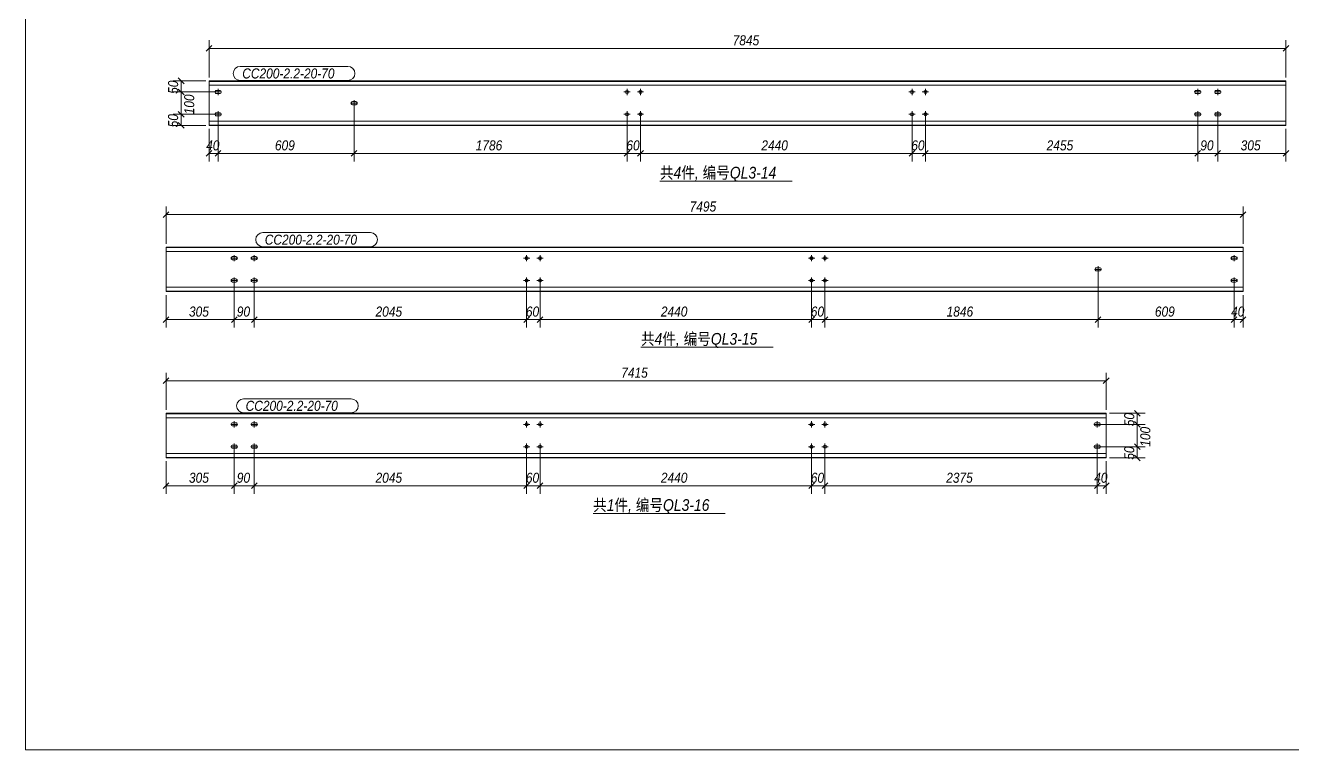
# Model space of a CAD drawing. Extents: x 857 to 4439, y -1249 to 4637.
# Drawn here: x 1458.8 to 1837, y 2701.1 to 2917.4 of the extents above; entities that cross this region are included whole.
import ezdxf

# ---------------------------------------------------------------- set-up
doc = ezdxf.new("R2010")
doc.units = 0
doc.header["$LTSCALE"] = 1000
doc.header["$MEASUREMENT"] = 0
doc.linetypes.add('XKITLINE00', pattern=[0])
doc.linetypes.add('XKITLINE02', pattern=[4, 2, -2])
for name, color, linetype, lineweight in [('Bolt', 7, 'Continuous', 0), ('DrawingSheet', 5, 'Continuous', 0), ('OtherObjectType', 1, 'Continuous', 0), ('Part', 2, 'Continuous', 0), ('PartMark', 3, 'Continuous', 0), ('Z-DIMENSIONS', 1, 'Continuous', 0)]:
    doc.layers.add(name, color=color, linetype=linetype, lineweight=lineweight)
doc.styles.add('Arial Italic', font='ariali.ttf')

# ---------------------------------------------------------------- blocks, each defined once
blk = doc.blocks.new('墙面檩条3B')
at = {"layer": 'Bolt', "color": 3, "linetype": 'XKITLINE00', "lineweight": 0}
for p, q in [((61.62, 201.55), (61.58, 201.37)), ((61.58, 201.37), (61.58, 201.37)), ((61.58, 201.37), (61.62, 201.19)), ((63.45, 201.37), (61.58, 201.37)), ((61.72, 201.7), (61.62, 201.55)), ((61.62, 201.19), (61.72, 201.04)), ((61.87, 201.8), (61.72, 201.7)), ((61.72, 201.04), (61.87, 200.94)), ((62.05, 201.83), (61.87, 201.8)), ((61.87, 200.94), (62.05, 200.9)), ((62.98, 201.83), (62.05, 201.83)), ((62.05, 200.9), (62.98, 200.9)), ((62.52, 202.3), (62.52, 200.43)), ((63.16, 201.8), (62.98, 201.83)), ((62.98, 200.9), (63.16, 200.94)), ((63.31, 201.7), (63.16, 201.8)), ((63.16, 200.94), (63.31, 201.04)), ((63.42, 201.55), (63.31, 201.7)), ((63.31, 201.04), (63.42, 201.19)), ((63.45, 201.37), (63.42, 201.55)), ((63.42, 201.19), (63.45, 201.37)), ((63.45, 201.37), (63.45, 201.37)), ((185.52, 201.37), (183.65, 201.37)), ((184.58, 200.43), (184.58, 202.3)), ((189.52, 201.37), (187.65, 201.37)), ((188.58, 200.43), (188.58, 202.3)), ((270.55, 201.37), (268.68, 201.37)), ((269.62, 200.43), (269.62, 202.3)), ((274.55, 201.37), (272.68, 201.37)), ((273.62, 200.43), (273.62, 202.3)), ((353.98, 201.55), (353.94, 201.37)), ((353.94, 201.37), (353.94, 201.37)), ((353.94, 201.37), (353.98, 201.19)), ((355.81, 201.37), (353.94, 201.37)), ((354.08, 201.7), (353.98, 201.55)), ((353.98, 201.19), (354.08, 201.04)), ((354.23, 201.8), (354.08, 201.7)), ((354.08, 201.04), (354.23, 200.94)), ((354.41, 201.83), (354.23, 201.8)), ((354.23, 200.94), (354.41, 200.9)), ((355.34, 201.83), (354.41, 201.83)), ((354.41, 200.9), (355.34, 200.9)), ((354.87, 202.3), (354.87, 200.43)), ((355.52, 201.8), (355.34, 201.83)), ((355.34, 200.9), (355.52, 200.94)), ((355.67, 201.7), (355.52, 201.8)), ((355.52, 200.94), (355.67, 201.04)), ((355.77, 201.55), (355.67, 201.7)), ((355.67, 201.04), (355.77, 201.19)), ((355.81, 201.37), (355.77, 201.55)), ((355.77, 201.19), (355.81, 201.37)), ((355.81, 201.37), (355.81, 201.37)), ((359.98, 201.55), (359.94, 201.37)), ((359.94, 201.37), (359.94, 201.37)), ((359.94, 201.37), (359.98, 201.19)), ((361.81, 201.37), (359.94, 201.37)), ((360.08, 201.7), (359.98, 201.55)), ((359.98, 201.19), (360.08, 201.04)), ((360.23, 201.8), (360.08, 201.7)), ((360.08, 201.04), (360.23, 200.94)), ((360.41, 201.83), (360.23, 201.8)), ((360.23, 200.94), (360.41, 200.9)), ((361.34, 201.83), (360.41, 201.83)), ((360.41, 200.9), (361.34, 200.9)), ((360.87, 202.3), (360.87, 200.43)), ((361.52, 201.8), (361.34, 201.83)), ((361.34, 200.9), (361.52, 200.94)), ((361.67, 201.7), (361.52, 201.8)), ((361.52, 200.94), (361.67, 201.04)), ((361.77, 201.55), (361.67, 201.7)), ((361.67, 201.04), (361.77, 201.19)), ((361.81, 201.37), (361.77, 201.55)), ((361.77, 201.19), (361.81, 201.37)), ((361.81, 201.37), (361.81, 201.37)), ((102.22, 198.21), (102.18, 198.03)), ((102.18, 198.03), (102.18, 198.03)), ((102.18, 198.03), (102.22, 197.85)), ((104.05, 198.03), (102.18, 198.03)), ((102.32, 198.36), (102.22, 198.21)), ((102.22, 197.85), (102.32, 197.7)), ((102.47, 198.46), (102.32, 198.36)), ((102.32, 197.7), (102.47, 197.6)), ((102.65, 198.5), (102.47, 198.46)), ((102.47, 197.6), (102.65, 197.57)), ((103.58, 198.5), (102.65, 198.5)), ((102.65, 197.57), (103.58, 197.57)), ((103.12, 198.97), (103.12, 197.1)), ((103.76, 198.46), (103.58, 198.5)), ((103.58, 197.57), (103.76, 197.6)), ((103.91, 198.36), (103.76, 198.46)), ((103.76, 197.6), (103.91, 197.7)), ((104.02, 198.21), (103.91, 198.36)), ((103.91, 197.7), (104.02, 197.85)), ((104.05, 198.03), (104.02, 198.21)), ((104.02, 197.85), (104.05, 198.03)), ((104.05, 198.03), (104.05, 198.03)), ((61.62, 194.88), (61.58, 194.7)), ((61.58, 194.7), (61.58, 194.7)), ((61.58, 194.7), (61.62, 194.52)), ((63.45, 194.7), (61.58, 194.7)), ((61.72, 195.03), (61.62, 194.88)), ((61.62, 194.52), (61.72, 194.37)), ((61.87, 195.13), (61.72, 195.03)), ((61.72, 194.37), (61.87, 194.27)), ((62.05, 195.17), (61.87, 195.13)), ((61.87, 194.27), (62.05, 194.23)), ((62.98, 195.17), (62.05, 195.17)), ((62.05, 194.23), (62.98, 194.23)), ((62.52, 195.63), (62.52, 193.77)), ((63.16, 195.13), (62.98, 195.17)), ((62.98, 194.23), (63.16, 194.27)), ((63.31, 195.03), (63.16, 195.13)), ((63.16, 194.27), (63.31, 194.37)), ((63.42, 194.88), (63.31, 195.03)), ((63.31, 194.37), (63.42, 194.52)), ((63.45, 194.7), (63.42, 194.88)), ((63.42, 194.52), (63.45, 194.7)), ((63.45, 194.7), (63.45, 194.7)), ((185.52, 194.7), (183.65, 194.7)), ((184.58, 193.77), (184.58, 195.63)), ((189.52, 194.7), (187.65, 194.7)), ((188.58, 193.77), (188.58, 195.63)), ((270.55, 194.7), (268.68, 194.7)), ((269.62, 193.77), (269.62, 195.63)), ((274.55, 194.7), (272.68, 194.7)), ((273.62, 193.77), (273.62, 195.63)), ((353.98, 194.88), (353.94, 194.7)), ((353.94, 194.7), (353.94, 194.7)), ((353.94, 194.7), (353.98, 194.52)), ((355.81, 194.7), (353.94, 194.7)), ((354.08, 195.03), (353.98, 194.88)), ((353.98, 194.52), (354.08, 194.37)), ((354.23, 195.13), (354.08, 195.03)), ((354.08, 194.37), (354.23, 194.27)), ((354.41, 195.17), (354.23, 195.13)), ((354.23, 194.27), (354.41, 194.23)), ((355.34, 195.17), (354.41, 195.17)), ((354.41, 194.23), (355.34, 194.23)), ((354.87, 195.63), (354.87, 193.77)), ((355.52, 195.13), (355.34, 195.17)), ((355.34, 194.23), (355.52, 194.27)), ((355.67, 195.03), (355.52, 195.13)), ((355.52, 194.27), (355.67, 194.37)), ((355.77, 194.88), (355.67, 195.03)), ((355.67, 194.37), (355.77, 194.52)), ((355.81, 194.7), (355.77, 194.88)), ((355.77, 194.52), (355.81, 194.7)), ((355.81, 194.7), (355.81, 194.7)), ((359.98, 194.88), (359.94, 194.7)), ((359.94, 194.7), (359.94, 194.7)), ((359.94, 194.7), (359.98, 194.52)), ((361.81, 194.7), (359.94, 194.7)), ((360.08, 195.03), (359.98, 194.88)), ((359.98, 194.52), (360.08, 194.37)), ((360.23, 195.13), (360.08, 195.03)), ((360.08, 194.37), (360.23, 194.27)), ((360.41, 195.17), (360.23, 195.13)), ((360.23, 194.27), (360.41, 194.23)), ((361.34, 195.17), (360.41, 195.17)), ((360.41, 194.23), (361.34, 194.23)), ((360.87, 195.63), (360.87, 193.77)), ((361.52, 195.13), (361.34, 195.17)), ((361.34, 194.23), (361.52, 194.27)), ((361.67, 195.03), (361.52, 195.13)), ((361.52, 194.27), (361.67, 194.37)), ((361.77, 194.88), (361.67, 195.03)), ((361.67, 194.37), (361.77, 194.52)), ((361.81, 194.7), (361.77, 194.88)), ((361.77, 194.52), (361.81, 194.7)), ((361.81, 194.7), (361.81, 194.7)), ((66.44, 151.92), (66.4, 151.75)), ((66.4, 151.75), (66.4, 151.75)), ((66.4, 151.75), (66.44, 151.57)), ((68.27, 151.75), (66.4, 151.75)), ((66.54, 152.08), (66.44, 151.92)), ((66.44, 151.57), (66.54, 151.42)), ((66.69, 152.18), (66.54, 152.08)), ((66.54, 151.42), (66.69, 151.31)), ((66.87, 152.21), (66.69, 152.18)), ((66.69, 151.31), (66.87, 151.28)), ((67.8, 152.21), (66.87, 152.21)), ((67.33, 152.68), (67.33, 150.81)), ((67.98, 152.18), (67.8, 152.21)), ((67.8, 151.28), (67.98, 151.31)), ((68.13, 152.08), (67.98, 152.18)), ((67.98, 151.31), (68.13, 151.42)), ((68.23, 151.92), (68.13, 152.08)), ((68.13, 151.42), (68.23, 151.57)), ((68.27, 151.75), (68.23, 151.92)), ((68.23, 151.57), (68.27, 151.75)), ((68.27, 151.75), (68.27, 151.75)), ((72.44, 151.92), (72.4, 151.75)), ((72.4, 151.75), (72.4, 151.75)), ((72.4, 151.75), (72.44, 151.57)), ((74.27, 151.75), (72.4, 151.75)), ((72.54, 152.08), (72.44, 151.92)), ((72.44, 151.57), (72.54, 151.42)), ((72.69, 152.18), (72.54, 152.08)), ((72.54, 151.42), (72.69, 151.31)), ((72.87, 152.21), (72.69, 152.18)), ((72.69, 151.31), (72.87, 151.28)), ((73.8, 152.21), (72.87, 152.21)), ((73.33, 152.68), (73.33, 150.81)), ((73.98, 152.18), (73.8, 152.21)), ((73.8, 151.28), (73.98, 151.31)), ((74.13, 152.08), (73.98, 152.18)), ((73.98, 151.31), (74.13, 151.42)), ((74.23, 151.92), (74.13, 152.08)), ((74.13, 151.42), (74.23, 151.57)), ((74.27, 151.75), (74.23, 151.92)), ((74.23, 151.57), (74.27, 151.75)), ((74.27, 151.75), (74.27, 151.75)), ((155.53, 151.75), (153.66, 151.75)), ((154.59, 150.81), (154.59, 152.68)), ((159.53, 151.75), (157.66, 151.75)), ((158.59, 150.81), (158.59, 152.68)), ((240.56, 151.75), (238.69, 151.75)), ((239.63, 150.81), (239.63, 152.68)), ((244.56, 151.75), (242.69, 151.75)), ((243.63, 150.81), (243.63, 152.68)), ((364.83, 151.92), (364.79, 151.75)), ((364.79, 151.75), (364.79, 151.75)), ((364.79, 151.75), (364.83, 151.57)), ((366.66, 151.75), (364.79, 151.75)), ((364.93, 152.08), (364.83, 151.92)), ((364.83, 151.57), (364.93, 151.42)), ((365.08, 152.18), (364.93, 152.08)), ((364.93, 151.42), (365.08, 151.31)), ((365.26, 152.21), (365.08, 152.18)), ((365.08, 151.31), (365.26, 151.28)), ((366.19, 152.21), (365.26, 152.21)), ((365.73, 152.68), (365.73, 150.81)), ((366.37, 152.18), (366.19, 152.21)), ((366.19, 151.28), (366.37, 151.31)), ((366.52, 152.08), (366.37, 152.18)), ((366.37, 151.31), (366.52, 151.42)), ((366.62, 151.92), (366.52, 152.08)), ((366.52, 151.42), (366.62, 151.57)), ((366.66, 151.75), (366.62, 151.92)), ((366.62, 151.57), (366.66, 151.75)), ((366.66, 151.75), (366.66, 151.75)), ((66.87, 151.28), (67.8, 151.28)), ((72.87, 151.28), (73.8, 151.28)), ((324.23, 148.59), (324.19, 148.41)), ((324.19, 148.41), (324.19, 148.41)), ((324.19, 148.41), (324.23, 148.23)), ((326.06, 148.41), (324.19, 148.41)), ((324.33, 148.74), (324.23, 148.59)), ((324.23, 148.23), (324.33, 148.08)), ((324.48, 148.84), (324.33, 148.74)), ((324.33, 148.08), (324.48, 147.98)), ((324.66, 148.88), (324.48, 148.84)), ((324.48, 147.98), (324.66, 147.95)), ((325.59, 148.88), (324.66, 148.88)), ((324.66, 147.95), (325.59, 147.95)), ((325.13, 149.35), (325.13, 147.48)), ((325.77, 148.84), (325.59, 148.88)), ((325.59, 147.95), (325.77, 147.98)), ((325.92, 148.74), (325.77, 148.84)), ((325.77, 147.98), (325.92, 148.08)), ((326.02, 148.59), (325.92, 148.74)), ((325.92, 148.08), (326.02, 148.23)), ((326.06, 148.41), (326.02, 148.59)), ((326.02, 148.23), (326.06, 148.41)), ((326.06, 148.41), (326.06, 148.41)), ((365.26, 151.28), (366.19, 151.28)), ((66.44, 145.26), (66.4, 145.08)), ((66.4, 145.08), (66.4, 145.08)), ((66.4, 145.08), (66.44, 144.9)), ((68.27, 145.08), (66.4, 145.08)), ((66.54, 145.41), (66.44, 145.26)), ((66.44, 144.9), (66.54, 144.75)), ((66.69, 145.51), (66.54, 145.41)), ((66.54, 144.75), (66.69, 144.65)), ((66.87, 145.55), (66.69, 145.51)), ((66.69, 144.65), (66.87, 144.61)), ((67.8, 145.55), (66.87, 145.55)), ((66.87, 144.61), (67.8, 144.61)), ((67.33, 146.01), (67.33, 144.15)), ((67.98, 145.51), (67.8, 145.55)), ((67.8, 144.61), (67.98, 144.65)), ((68.13, 145.41), (67.98, 145.51)), ((67.98, 144.65), (68.13, 144.75)), ((68.23, 145.26), (68.13, 145.41)), ((68.13, 144.75), (68.23, 144.9)), ((68.27, 145.08), (68.23, 145.26)), ((68.23, 144.9), (68.27, 145.08)), ((68.27, 145.08), (68.27, 145.08)), ((72.44, 145.26), (72.4, 145.08)), ((72.4, 145.08), (72.4, 145.08)), ((72.4, 145.08), (72.44, 144.9)), ((74.27, 145.08), (72.4, 145.08)), ((72.54, 145.41), (72.44, 145.26)), ((72.44, 144.9), (72.54, 144.75)), ((72.69, 145.51), (72.54, 145.41)), ((72.54, 144.75), (72.69, 144.65)), ((72.87, 145.55), (72.69, 145.51)), ((72.69, 144.65), (72.87, 144.61)), ((73.8, 145.55), (72.87, 145.55)), ((72.87, 144.61), (73.8, 144.61)), ((73.33, 146.01), (73.33, 144.15)), ((73.98, 145.51), (73.8, 145.55)), ((73.8, 144.61), (73.98, 144.65)), ((74.13, 145.41), (73.98, 145.51)), ((73.98, 144.65), (74.13, 144.75)), ((74.23, 145.26), (74.13, 145.41)), ((74.13, 144.75), (74.23, 144.9)), ((74.27, 145.08), (74.23, 145.26)), ((74.23, 144.9), (74.27, 145.08)), ((74.27, 145.08), (74.27, 145.08)), ((155.53, 145.08), (153.66, 145.08)), ((154.59, 144.15), (154.59, 146.01)), ((159.53, 145.08), (157.66, 145.08)), ((158.59, 144.15), (158.59, 146.01)), ((240.56, 145.08), (238.69, 145.08)), ((239.63, 144.15), (239.63, 146.01)), ((244.56, 145.08), (242.69, 145.08)), ((243.63, 144.15), (243.63, 146.01)), ((364.83, 145.26), (364.79, 145.08)), ((364.79, 145.08), (364.79, 145.08)), ((364.79, 145.08), (364.83, 144.9)), ((366.66, 145.08), (364.79, 145.08)), ((364.93, 145.41), (364.83, 145.26)), ((364.83, 144.9), (364.93, 144.75)), ((365.08, 145.51), (364.93, 145.41)), ((364.93, 144.75), (365.08, 144.65)), ((365.26, 145.55), (365.08, 145.51)), ((365.08, 144.65), (365.26, 144.61)), ((366.19, 145.55), (365.26, 145.55)), ((365.26, 144.61), (366.19, 144.61)), ((365.73, 146.01), (365.73, 144.15)), ((366.37, 145.51), (366.19, 145.55)), ((366.19, 144.61), (366.37, 144.65)), ((366.52, 145.41), (366.37, 145.51)), ((366.37, 144.65), (366.52, 144.75)), ((366.62, 145.26), (366.52, 145.41)), ((366.52, 144.75), (366.62, 144.9)), ((366.66, 145.08), (366.62, 145.26)), ((366.62, 144.9), (366.66, 145.08)), ((366.66, 145.08), (366.66, 145.08)), ((66.44, 102.3), (66.4, 102.12)), ((66.4, 102.12), (66.4, 102.12)), ((66.4, 102.12), (66.44, 101.95)), ((68.27, 102.12), (66.4, 102.12)), ((66.54, 102.45), (66.44, 102.3)), ((66.69, 102.56), (66.54, 102.45)), ((66.87, 102.59), (66.69, 102.56)), ((67.8, 102.59), (66.87, 102.59)), ((67.33, 103.06), (67.33, 101.19)), ((67.98, 102.56), (67.8, 102.59)), ((68.13, 102.45), (67.98, 102.56)), ((68.23, 102.3), (68.13, 102.45)), ((68.27, 102.12), (68.23, 102.3)), ((68.23, 101.95), (68.27, 102.12)), ((68.27, 102.12), (68.27, 102.12)), ((72.44, 102.3), (72.4, 102.12)), ((72.4, 102.12), (72.4, 102.12)), ((72.4, 102.12), (72.44, 101.95)), ((74.27, 102.12), (72.4, 102.12)), ((72.54, 102.45), (72.44, 102.3)), ((72.69, 102.56), (72.54, 102.45)), ((72.87, 102.59), (72.69, 102.56)), ((73.8, 102.59), (72.87, 102.59)), ((73.33, 103.06), (73.33, 101.19)), ((73.98, 102.56), (73.8, 102.59)), ((74.13, 102.45), (73.98, 102.56)), ((74.23, 102.3), (74.13, 102.45)), ((74.27, 102.12), (74.23, 102.3)), ((74.23, 101.95), (74.27, 102.12)), ((74.27, 102.12), (74.27, 102.12)), ((155.53, 102.12), (153.66, 102.12)), ((154.59, 101.19), (154.59, 103.06)), ((159.53, 102.12), (157.66, 102.12)), ((158.59, 101.19), (158.59, 103.06)), ((240.56, 102.12), (238.69, 102.12)), ((239.63, 101.19), (239.63, 103.06)), ((244.56, 102.12), (242.69, 102.12)), ((243.63, 101.19), (243.63, 103.06)), ((323.99, 102.3), (323.95, 102.12)), ((323.95, 102.12), (323.95, 102.12)), ((323.95, 102.12), (323.99, 101.95)), ((323.95, 102.12), (325.82, 102.12)), ((324.09, 102.45), (323.99, 102.3)), ((324.24, 102.56), (324.09, 102.45)), ((324.42, 102.59), (324.24, 102.56)), ((325.35, 102.59), (324.42, 102.59)), ((324.89, 101.19), (324.89, 103.06)), ((325.53, 102.56), (325.35, 102.59)), ((325.68, 102.45), (325.53, 102.56)), ((325.78, 102.3), (325.68, 102.45)), ((325.82, 102.12), (325.78, 102.3)), ((325.78, 101.95), (325.82, 102.12)), ((325.82, 102.12), (325.82, 102.12)), ((66.44, 101.95), (66.54, 101.79)), ((66.54, 101.79), (66.69, 101.69)), ((66.69, 101.69), (66.87, 101.66)), ((66.87, 101.66), (67.8, 101.66)), ((67.8, 101.66), (67.98, 101.69)), ((67.98, 101.69), (68.13, 101.79)), ((68.13, 101.79), (68.23, 101.95)), ((72.44, 101.95), (72.54, 101.79)), ((72.54, 101.79), (72.69, 101.69)), ((72.69, 101.69), (72.87, 101.66)), ((72.87, 101.66), (73.8, 101.66)), ((73.8, 101.66), (73.98, 101.69)), ((73.98, 101.69), (74.13, 101.79)), ((74.13, 101.79), (74.23, 101.95)), ((323.99, 101.95), (324.09, 101.79)), ((324.09, 101.79), (324.24, 101.69)), ((324.24, 101.69), (324.42, 101.66)), ((324.42, 101.66), (325.35, 101.66)), ((325.35, 101.66), (325.53, 101.69)), ((325.53, 101.69), (325.68, 101.79)), ((325.68, 101.79), (325.78, 101.95)), ((66.44, 95.64), (66.4, 95.46)), ((66.4, 95.46), (66.4, 95.46)), ((66.4, 95.46), (66.44, 95.28)), ((68.27, 95.46), (66.4, 95.46)), ((66.54, 95.79), (66.44, 95.64)), ((66.44, 95.28), (66.54, 95.13)), ((66.69, 95.89), (66.54, 95.79)), ((66.54, 95.13), (66.69, 95.03)), ((66.87, 95.92), (66.69, 95.89)), ((66.69, 95.03), (66.87, 94.99)), ((67.8, 95.92), (66.87, 95.92)), ((66.87, 94.99), (67.8, 94.99)), ((67.33, 96.39), (67.33, 94.52)), ((67.98, 95.89), (67.8, 95.92)), ((67.8, 94.99), (67.98, 95.03)), ((68.13, 95.79), (67.98, 95.89)), ((67.98, 95.03), (68.13, 95.13)), ((68.23, 95.64), (68.13, 95.79)), ((68.13, 95.13), (68.23, 95.28)), ((68.27, 95.46), (68.23, 95.64)), ((68.23, 95.28), (68.27, 95.46)), ((68.27, 95.46), (68.27, 95.46)), ((72.44, 95.64), (72.4, 95.46)), ((72.4, 95.46), (72.4, 95.46)), ((72.4, 95.46), (72.44, 95.28)), ((74.27, 95.46), (72.4, 95.46)), ((72.54, 95.79), (72.44, 95.64)), ((72.44, 95.28), (72.54, 95.13)), ((72.69, 95.89), (72.54, 95.79)), ((72.54, 95.13), (72.69, 95.03)), ((72.87, 95.92), (72.69, 95.89)), ((72.69, 95.03), (72.87, 94.99)), ((73.8, 95.92), (72.87, 95.92)), ((72.87, 94.99), (73.8, 94.99)), ((73.33, 96.39), (73.33, 94.52)), ((73.98, 95.89), (73.8, 95.92)), ((73.8, 94.99), (73.98, 95.03)), ((74.13, 95.79), (73.98, 95.89)), ((73.98, 95.03), (74.13, 95.13)), ((74.23, 95.64), (74.13, 95.79)), ((74.13, 95.13), (74.23, 95.28)), ((74.27, 95.46), (74.23, 95.64)), ((74.23, 95.28), (74.27, 95.46)), ((74.27, 95.46), (74.27, 95.46)), ((155.53, 95.46), (153.66, 95.46)), ((154.59, 94.52), (154.59, 96.39)), ((159.53, 95.46), (157.66, 95.46)), ((158.59, 94.52), (158.59, 96.39)), ((240.56, 95.46), (238.69, 95.46)), ((239.63, 94.52), (239.63, 96.39)), ((244.56, 95.46), (242.69, 95.46)), ((243.63, 94.52), (243.63, 96.39)), ((323.99, 95.64), (323.95, 95.46)), ((323.95, 95.46), (323.95, 95.46)), ((323.95, 95.46), (323.99, 95.28)), ((323.95, 95.46), (325.82, 95.46)), ((324.09, 95.79), (323.99, 95.64)), ((323.99, 95.28), (324.09, 95.13)), ((324.24, 95.89), (324.09, 95.79)), ((324.09, 95.13), (324.24, 95.03)), ((324.42, 95.92), (324.24, 95.89)), ((324.24, 95.03), (324.42, 94.99)), ((325.35, 95.92), (324.42, 95.92)), ((324.42, 94.99), (325.35, 94.99)), ((324.89, 94.52), (324.89, 96.39)), ((325.53, 95.89), (325.35, 95.92)), ((325.35, 94.99), (325.53, 95.03)), ((325.68, 95.79), (325.53, 95.89)), ((325.53, 95.03), (325.68, 95.13)), ((325.78, 95.64), (325.68, 95.79)), ((325.68, 95.13), (325.78, 95.28)), ((325.82, 95.46), (325.78, 95.64)), ((325.78, 95.28), (325.82, 95.46)), ((325.82, 95.46), (325.82, 95.46))]:
    blk.add_line(p, q, dxfattribs=at)
for centre in [(184.58, 201.37), (188.58, 201.37), (269.62, 201.37), (273.62, 201.37), (184.58, 194.7), (188.58, 194.7), (269.62, 194.7), (273.62, 194.7), (154.59, 151.75), (158.59, 151.75), (239.63, 151.75), (243.63, 151.75), (154.59, 145.08), (158.59, 145.08), (239.63, 145.08), (243.63, 145.08), (154.59, 102.12), (158.59, 102.12), (239.63, 102.12), (243.63, 102.12), (154.59, 95.46), (158.59, 95.46), (239.63, 95.46), (243.63, 95.46)]:
    blk.add_circle(centre, 0.467, dxfattribs=at)
at = {"layer": 'DrawingSheet', "color": 5, "linetype": 'XKITLINE00', "lineweight": 0}
for p, q in [((5, 415), (5, 5)), ((5, 5), (589, 5))]:
    blk.add_line(p, q, dxfattribs=at)
at = {"layer": 'OtherObjectType', "color": 1, "linetype": 'XKITLINE00', "lineweight": 0}
for p, q in [((194.39, 174.78), (233.81, 174.78)), ((188.73, 125.16), (228.15, 125.16)), ((174.45, 75.54), (213.87, 75.54))]:
    blk.add_line(p, q, dxfattribs=at)
at = {"layer": 'Part', "color": 2, "linetype": 'XKITLINE00', "lineweight": 0}
for p, q in [((59.85, 191.37), (59.85, 204.7)), ((144.02, 204.7), (59.85, 204.7)), ((229.05, 204.7), (144.12, 204.7)), ((314.08, 204.7), (229.15, 204.7)), ((381.21, 204.7), (314.18, 204.7)), ((381.21, 191.37), (381.21, 204.7)), ((144.02, 203.37), (59.85, 203.37)), ((229.05, 203.37), (144.12, 203.37)), ((314.08, 203.37), (229.15, 203.37)), ((381.21, 203.37), (314.18, 203.37)), ((144.02, 192.7), (59.85, 192.7)), ((144.02, 191.37), (59.85, 191.37)), ((229.05, 192.7), (144.12, 192.7)), ((229.05, 191.37), (144.12, 191.37)), ((314.08, 192.7), (229.15, 192.7)), ((314.08, 191.37), (229.15, 191.37)), ((381.21, 192.7), (314.18, 192.7)), ((381.21, 191.37), (314.18, 191.37)), ((47, 141.75), (47, 155.08)), ((114.03, 155.08), (47, 155.08)), ((199.06, 155.08), (114.13, 155.08)), ((284.09, 155.08), (199.16, 155.08)), ((368.39, 155.08), (284.19, 155.08)), ((368.39, 141.75), (368.39, 155.08)), ((114.03, 153.75), (47, 153.75)), ((199.06, 153.75), (114.13, 153.75)), ((284.09, 153.75), (199.16, 153.75)), ((368.39, 153.75), (284.19, 153.75)), ((114.03, 143.08), (47, 143.08)), ((114.03, 141.75), (47, 141.75)), ((199.06, 143.08), (114.13, 143.08)), ((199.06, 141.75), (114.13, 141.75)), ((284.09, 143.08), (199.16, 143.08)), ((284.09, 141.75), (199.16, 141.75)), ((368.39, 143.08), (284.19, 143.08)), ((368.39, 141.75), (284.19, 141.75)), ((47, 92.12), (47, 105.46)), ((114.03, 105.46), (47, 105.46)), ((114.03, 104.12), (47, 104.12)), ((199.06, 105.46), (114.13, 105.46)), ((199.06, 104.12), (114.13, 104.12)), ((284.09, 105.46), (199.16, 105.46)), ((284.09, 104.12), (199.16, 104.12)), ((327.55, 105.46), (284.19, 105.46)), ((327.55, 104.12), (284.19, 104.12)), ((327.55, 92.12), (327.55, 105.46)), ((114.03, 93.46), (47, 93.46)), ((114.03, 92.12), (47, 92.12)), ((199.06, 93.46), (114.13, 93.46)), ((199.06, 92.12), (114.13, 92.12)), ((284.09, 93.46), (199.16, 93.46)), ((284.09, 92.12), (199.16, 92.12)), ((327.55, 93.46), (284.19, 93.46)), ((327.55, 92.12), (284.19, 92.12))]:
    blk.add_line(p, q, dxfattribs=at)
at = {"layer": 'Part', "color": 7, "linetype": 'XKITLINE02', "lineweight": 0}
for p, q in [((144.02, 204.55), (59.85, 204.55)), ((229.05, 204.55), (144.12, 204.55)), ((314.08, 204.55), (229.15, 204.55)), ((381.21, 204.55), (314.18, 204.55)), ((144.02, 191.51), (59.85, 191.51)), ((229.05, 191.51), (144.12, 191.51)), ((314.08, 191.51), (229.15, 191.51)), ((381.21, 191.51), (314.18, 191.51)), ((114.03, 154.93), (47, 154.93)), ((199.06, 154.93), (114.13, 154.93)), ((284.09, 154.93), (199.16, 154.93)), ((368.39, 154.93), (284.19, 154.93)), ((114.03, 141.89), (47, 141.89)), ((199.06, 141.89), (114.13, 141.89)), ((284.09, 141.89), (199.16, 141.89)), ((368.39, 141.89), (284.19, 141.89)), ((114.03, 105.31), (47, 105.31)), ((199.06, 105.31), (114.13, 105.31)), ((284.09, 105.31), (199.16, 105.31)), ((327.55, 105.31), (284.19, 105.31)), ((114.03, 92.27), (47, 92.27)), ((199.06, 92.27), (114.13, 92.27)), ((284.09, 92.27), (199.16, 92.27)), ((327.55, 92.27), (284.19, 92.27))]:
    blk.add_line(p, q, dxfattribs=at)
at = {"layer": 'PartMark', "color": 1, "linetype": 'XKITLINE00', "lineweight": 0}
for p, q in [((69.14, 209), (101.25, 209)), ((69.14, 204.8), (101.25, 204.8)), ((75.86, 159.38), (107.97, 159.38)), ((75.86, 155.18), (107.97, 155.18)), ((70.15, 109.76), (102.26, 109.76)), ((70.15, 105.56), (102.26, 105.56))]:
    blk.add_line(p, q, dxfattribs=at)
for centre, start, end in [((69.14, 206.9), 90, 270), ((101.25, 206.9), 270, 90), ((75.86, 157.28), 90, 270), ((107.97, 157.28), 270, 90), ((70.15, 107.66), 90, 270), ((102.26, 107.66), 270, 90)]:
    blk.add_arc(centre, 2.1, start, end, dxfattribs=at)
at = {"layer": 'Z-DIMENSIONS', "color": 4, "linetype": 'XKITLINE00', "lineweight": 0}
for p, q in [((59.85, 205.7), (59.85, 216.8)), ((381.21, 205.7), (381.21, 216.8)), ((60.7, 215.25), (59, 213.56)), ((59.85, 214.4), (381.21, 214.4)), ((382.06, 215.25), (380.36, 213.56)), ((58.85, 204.7), (49.1, 204.7)), ((50.65, 205.55), (52.35, 203.85)), ((51.5, 201.37), (51.5, 204.7)), ((61.52, 201.37), (49.1, 201.37)), ((61.52, 201.37), (49.1, 201.37)), ((50.65, 202.22), (52.35, 200.52)), ((50.65, 202.22), (52.35, 200.52)), ((51.5, 194.7), (51.5, 201.37)), ((103.12, 197.03), (103.12, 180.63)), ((103.12, 197.03), (103.12, 180.63)), ((61.52, 194.7), (49.1, 194.7)), ((61.52, 194.7), (49.1, 194.7)), ((50.65, 195.55), (52.35, 193.85)), ((50.65, 195.55), (52.35, 193.85)), ((51.5, 191.37), (51.5, 194.7)), ((62.52, 193.7), (62.52, 180.63)), ((62.52, 193.7), (62.52, 180.63)), ((184.58, 193.7), (184.58, 180.63)), ((184.58, 193.7), (184.58, 180.63)), ((188.58, 193.7), (188.58, 180.63)), ((188.58, 193.7), (188.58, 180.63)), ((269.62, 193.7), (269.62, 180.63)), ((269.62, 193.7), (269.62, 180.63)), ((273.62, 193.7), (273.62, 180.63)), ((273.62, 193.7), (273.62, 180.63)), ((354.87, 193.7), (354.87, 180.63)), ((354.87, 193.7), (354.87, 180.63)), ((360.87, 193.7), (360.87, 180.63)), ((360.87, 193.7), (360.87, 180.63)), ((58.85, 191.37), (49.1, 191.37)), ((50.65, 192.22), (52.35, 190.52)), ((59.85, 190.37), (59.85, 180.63)), ((381.21, 190.37), (381.21, 180.63)), ((60.7, 183.88), (59, 182.18)), ((59.85, 183.03), (62.52, 183.03)), ((63.37, 183.88), (61.67, 182.18)), ((63.37, 183.88), (61.67, 182.18)), ((62.52, 183.03), (103.12, 183.03)), ((103.97, 183.88), (102.27, 182.18)), ((103.97, 183.88), (102.27, 182.18)), ((103.12, 183.03), (184.58, 183.03)), ((185.43, 183.88), (183.73, 182.18)), ((185.43, 183.88), (183.73, 182.18)), ((184.58, 183.03), (188.58, 183.03)), ((189.43, 183.88), (187.73, 182.18)), ((189.43, 183.88), (187.73, 182.18)), ((188.58, 183.03), (269.62, 183.03)), ((270.46, 183.88), (268.77, 182.18)), ((270.46, 183.88), (268.77, 182.18)), ((269.62, 183.03), (273.62, 183.03)), ((274.46, 183.88), (272.77, 182.18)), ((274.46, 183.88), (272.77, 182.18)), ((273.62, 183.03), (354.87, 183.03)), ((355.72, 183.88), (354.03, 182.18)), ((355.72, 183.88), (354.03, 182.18)), ((354.87, 183.03), (360.87, 183.03)), ((361.72, 183.88), (360.03, 182.18)), ((361.72, 183.88), (360.03, 182.18)), ((360.87, 183.03), (381.21, 183.03)), ((382.06, 183.88), (380.36, 182.18)), ((47, 156.08), (47, 167.18)), ((368.39, 156.08), (368.39, 167.18)), ((47.85, 165.63), (46.15, 163.93)), ((47, 164.78), (368.39, 164.78)), ((369.24, 165.63), (367.54, 163.93)), ((67.33, 144.08), (67.33, 131.01)), ((67.33, 144.08), (67.33, 131.01)), ((73.33, 144.08), (73.33, 131.01)), ((73.33, 144.08), (73.33, 131.01)), ((154.59, 144.08), (154.59, 131.01)), ((154.59, 144.08), (154.59, 131.01)), ((158.59, 144.08), (158.59, 131.01)), ((158.59, 144.08), (158.59, 131.01)), ((239.63, 144.08), (239.63, 131.01)), ((239.63, 144.08), (239.63, 131.01)), ((243.63, 144.08), (243.63, 131.01)), ((243.63, 144.08), (243.63, 131.01)), ((325.13, 147.41), (325.13, 131.01)), ((325.13, 147.41), (325.13, 131.01)), ((365.73, 144.08), (365.73, 131.01)), ((365.73, 144.08), (365.73, 131.01)), ((47, 140.75), (47, 131.01)), ((368.39, 140.75), (368.39, 131.01)), ((47.85, 134.26), (46.15, 132.56)), ((47, 133.41), (67.33, 133.41)), ((68.18, 134.26), (66.48, 132.56)), ((68.18, 134.26), (66.48, 132.56)), ((67.33, 133.41), (73.33, 133.41)), ((74.18, 134.26), (72.48, 132.56)), ((74.18, 134.26), (72.48, 132.56)), ((73.33, 133.41), (154.59, 133.41)), ((155.44, 134.26), (153.74, 132.56)), ((155.44, 134.26), (153.74, 132.56)), ((154.59, 133.41), (158.59, 133.41)), ((159.44, 134.26), (157.74, 132.56)), ((159.44, 134.26), (157.74, 132.56)), ((158.59, 133.41), (239.63, 133.41)), ((240.47, 134.26), (238.78, 132.56)), ((240.47, 134.26), (238.78, 132.56)), ((239.63, 133.41), (243.63, 133.41)), ((244.47, 134.26), (242.78, 132.56)), ((244.47, 134.26), (242.78, 132.56)), ((243.63, 133.41), (325.13, 133.41)), ((325.97, 134.26), (324.28, 132.56)), ((325.97, 134.26), (324.28, 132.56)), ((325.13, 133.41), (365.73, 133.41)), ((366.57, 134.26), (364.88, 132.56)), ((366.57, 134.26), (364.88, 132.56)), ((365.73, 133.41), (368.39, 133.41)), ((369.24, 134.26), (367.54, 132.56)), ((47, 106.46), (47, 117.56)), ((327.55, 106.46), (327.55, 117.56)), ((47.85, 116.01), (46.15, 114.31)), ((47, 115.16), (327.55, 115.16)), ((328.4, 116.01), (326.7, 114.31)), ((335.98, 106.31), (337.67, 104.61)), ((325.89, 102.12), (339.23, 102.12)), ((325.89, 102.12), (339.23, 102.12)), ((328.55, 105.46), (339.23, 105.46)), ((335.98, 102.97), (337.67, 101.28)), ((335.98, 102.97), (337.67, 101.28)), ((336.83, 102.12), (336.83, 105.46)), ((336.83, 95.46), (336.83, 102.12)), ((325.89, 95.46), (339.23, 95.46)), ((325.89, 95.46), (339.23, 95.46)), ((335.98, 96.31), (337.67, 94.61)), ((335.98, 96.31), (337.67, 94.61)), ((336.83, 92.12), (336.83, 95.46)), ((47, 91.12), (47, 81.39)), ((67.33, 94.46), (67.33, 81.39)), ((67.33, 94.46), (67.33, 81.39)), ((73.33, 94.46), (73.33, 81.39)), ((73.33, 94.46), (73.33, 81.39)), ((154.59, 94.46), (154.59, 81.39)), ((154.59, 94.46), (154.59, 81.39)), ((158.59, 94.46), (158.59, 81.39)), ((158.59, 94.46), (158.59, 81.39)), ((239.63, 94.46), (239.63, 81.39)), ((239.63, 94.46), (239.63, 81.39)), ((243.63, 94.46), (243.63, 81.39)), ((243.63, 94.46), (243.63, 81.39)), ((324.89, 94.46), (324.89, 81.39)), ((324.89, 94.46), (324.89, 81.39)), ((327.55, 91.12), (327.55, 81.39)), ((328.55, 92.12), (339.23, 92.12)), ((335.98, 92.97), (337.67, 91.28)), ((47.85, 84.64), (46.15, 82.94)), ((47, 83.79), (67.33, 83.79)), ((68.18, 84.64), (66.48, 82.94)), ((68.18, 84.64), (66.48, 82.94)), ((67.33, 83.79), (73.33, 83.79)), ((74.18, 84.64), (72.48, 82.94)), ((74.18, 84.64), (72.48, 82.94)), ((73.33, 83.79), (154.59, 83.79)), ((155.44, 84.64), (153.74, 82.94)), ((155.44, 84.64), (153.74, 82.94)), ((154.59, 83.79), (158.59, 83.79)), ((159.44, 84.64), (157.74, 82.94)), ((159.44, 84.64), (157.74, 82.94)), ((158.59, 83.79), (239.63, 83.79)), ((240.47, 84.64), (238.78, 82.94)), ((240.47, 84.64), (238.78, 82.94)), ((239.63, 83.79), (243.63, 83.79)), ((244.47, 84.64), (242.78, 82.94)), ((244.47, 84.64), (242.78, 82.94)), ((243.63, 83.79), (324.89, 83.79)), ((325.73, 84.64), (324.04, 82.94)), ((325.73, 84.64), (324.04, 82.94)), ((324.89, 83.79), (327.55, 83.79)), ((328.4, 84.64), (326.7, 82.94))]:
    blk.add_line(p, q, dxfattribs=at)
at = {"layer": 'Z-DIMENSIONS', "color": 3}
for p in [(59.85, 214.4), (381.21, 214.4), (51.5, 204.7), (51.5, 201.37), (51.5, 201.37), (51.5, 194.7), (51.5, 194.7), (51.5, 191.37), (59.85, 183.03), (62.52, 183.03), (62.52, 183.03), (103.12, 183.03), (103.12, 183.03), (184.58, 183.03), (184.58, 183.03), (188.58, 183.03), (188.58, 183.03), (269.62, 183.03), (269.62, 183.03), (273.62, 183.03), (273.62, 183.03), (354.87, 183.03), (354.87, 183.03), (360.87, 183.03), (360.87, 183.03), (381.21, 183.03), (47, 164.78), (368.39, 164.78), (47, 133.41), (67.33, 133.41), (67.33, 133.41), (73.33, 133.41), (73.33, 133.41), (154.59, 133.41), (154.59, 133.41), (158.59, 133.41), (158.59, 133.41), (239.63, 133.41), (239.63, 133.41), (243.63, 133.41), (243.63, 133.41), (325.13, 133.41), (325.13, 133.41), (365.73, 133.41), (365.73, 133.41), (368.39, 133.41), (47, 115.16), (327.55, 115.16), (336.83, 105.46), (336.83, 102.12), (336.83, 102.12), (336.83, 95.46), (336.83, 95.46), (336.83, 92.12), (47, 83.79), (67.33, 83.79), (67.33, 83.79), (73.33, 83.79), (73.33, 83.79), (154.59, 83.79), (154.59, 83.79), (158.59, 83.79), (158.59, 83.79), (239.63, 83.79), (239.63, 83.79), (243.63, 83.79), (243.63, 83.79), (324.89, 83.79), (324.89, 83.79), (327.55, 83.79)]:
    blk.add_point(p, dxfattribs=at)
at = {"layer": 'OtherObjectType', "color": 1, "style": 'Arial Italic', "width": 0.85}
for s, p in [('共4件, 编号QL3-14', (194.39, 175.53)), ('共4件, 编号QL3-15', (188.73, 125.91)), ('共1件, 编号QL3-16', (174.45, 76.29))]:
    blk.add_text(s, height=3.5, dxfattribs=at).set_placement(p)
at = {"layer": 'PartMark', "color": 7, "style": 'Arial Italic', "width": 0.85}
for p in [(69.74, 205.4), (76.46, 155.78), (70.75, 106.16)]:
    blk.add_text('CC200-2.2-20-70', height=3, dxfattribs=at).set_placement(p)
at = {"layer": 'Z-DIMENSIONS', "color": 3, "style": 'Arial Italic', "width": 0.85}
for s, p in [('7845', (216.08, 215.3)), ('40', (58.96, 183.93)), ('609', (79.48, 183.93)), ('1786', (139.4, 183.93)), ('60', (184.36, 183.93)), ('2440', (224.65, 183.93)), ('60', (269.39, 183.93)), ('2455', (309.79, 183.93)), ('90', (355.65, 183.93)), ('305', (367.7, 183.93)), ('7495', (203.25, 165.68)), ('305', (53.83, 134.31)), ('90', (68.11, 134.31)), ('2045', (109.51, 134.31)), ('60', (154.37, 134.31)), ('2440', (194.66, 134.31)), ('60', (239.4, 134.31)), ('1846', (279.93, 134.31)), ('609', (342.09, 134.31)), ('40', (364.83, 134.31)), ('7415', (182.83, 116.06)), ('305', (53.83, 84.69)), ('90', (68.11, 84.69)), ('2045', (109.51, 84.69)), ('60', (154.37, 84.69)), ('2440', (194.66, 84.69)), ('60', (239.4, 84.69)), ('2375', (279.81, 84.69)), ('40', (323.99, 84.69))]:
    blk.add_text(s, height=3, dxfattribs=at).set_placement(p)
for s, p in [('50', (50.6, 200.81)), ('100', (55.4, 194.7)), ('50', (50.6, 190.81)), ('50', (335.93, 101.57)), ('100', (340.73, 95.45)), ('50', (335.93, 91.57))]:
    blk.add_text(s, height=3, rotation=90.0002, dxfattribs=at).set_placement(p)

msp = doc.modelspace()

# ---------------------------------------------------------------- block references
msp.add_blockref('墙面檩条3B', (1453.82, 2696.13))

doc.saveas('drawing.dxf')
